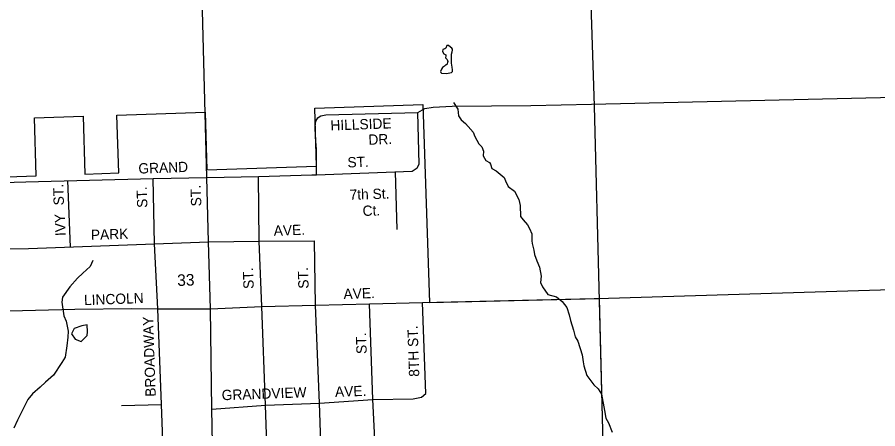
# Model space of a CAD drawing. Extents: x 173.82 to 178.28, y -9.52 to -5.6.
# Drawn here: x 175.623 to 176.735, y -7.221 to -6.69 of the extents above; entities that cross this region are included whole.
import ezdxf

# ---------------------------------------------------------------- set-up
doc = ezdxf.new("R2010")
doc.units = 0
for name, color, linetype in [('PL City City Limits and Fill', 7, 'Continuous'), ('PL City Lakes', 7, 'Continuous'), ('PL City Local Rd Street Names', 7, 'Continuous'), ('PL City Local Roads', 7, 'Continuous'), ('PL City Railroads', 7, 'Continuous'), ('PL City Section Lines', 7, 'Continuous'), ('PL City Tributaries', 7, 'Continuous')]:
    doc.layers.add(name, color=color, linetype=linetype)

msp = doc.modelspace()

# ---------------------------------------------------------------- linework, layer by layer
at = {"layer": 'PL City City Limits and Fill'}
msp.add_line((175.5565, -6.8976), (175.6476, -6.8945), dxfattribs=at)
msp.add_lwpolyline([(175.6476, -6.8945), (175.6454, -6.8197), (175.7084, -6.8176), (175.7106, -6.8923), (175.7542, -6.8908), (175.752, -6.8161), (175.8661, -6.8121), (175.8681, -6.8869), (176.0099, -6.882), (176.0079, -6.8073), (176.1474, -6.8025), (176.156, -7.0582), (176.3752, -7.0531), (176.3819, -7.3089), (176.8852, -7.2919)], dxfattribs=at)
at = {"layer": 'PL City Lakes'}
for points in [[(176.1784, -6.7262), (176.1769, -6.7297), (176.1758, -6.7305), (176.1731, -6.7312), (176.1727, -6.734), (176.1744, -6.7367), (176.1772, -6.738), (176.1772, -6.7394), (176.1768, -6.7422), (176.179, -6.7442), (176.1797, -6.7469), (176.1782, -6.7511), (176.1771, -6.7511), (176.1755, -6.7526), (176.1729, -6.7547), (176.1713, -6.7568), (176.1703, -6.7596), (176.1704, -6.761), (176.1715, -6.7617), (176.178, -6.7621), (176.1823, -6.7613), (176.1845, -6.7612), (176.1856, -6.7598), (176.1855, -6.7577), (176.1854, -6.7543), (176.1846, -6.7488), (176.1845, -6.7447), (176.1843, -6.7405), (176.1842, -6.7371), (176.1852, -6.7343), (176.1857, -6.7322), (176.1856, -6.7308), (176.185, -6.7295), (176.1833, -6.7281), (176.1806, -6.7262)], [(175.7134, -7.087), (175.7064, -7.0886), (175.6967, -7.0917), (175.6932, -7.0987), (175.6978, -7.1055), (175.7055, -7.1087), (175.7134, -7.1008), (175.7137, -7.096)]]:
    msp.add_lwpolyline(points, close=True, dxfattribs=at)
at = {"layer": 'PL City Local Roads'}
for points in [[(175.8683, -6.8968), (175.8597, -6.5646)], [(176.1408, -6.8126), (176.1499, -6.8074), (176.1606, -6.8056), (176.1853, -6.8046), (176.2869, -6.8038), (176.3654, -6.8018), (176.8693, -6.7905)], [(176.0099, -6.8934), (176.0099, -6.8601), (176.0085, -6.8444), (176.0081, -6.8303), (176.0091, -6.824), (176.0116, -6.8196), (176.0135, -6.8184)], [(176.0135, -6.8184), (176.0154, -6.8172), (176.0219, -6.8157), (176.1408, -6.8126)], [(176.1336, -6.8883), (176.1399, -6.8841), (176.1426, -6.8793), (176.1408, -6.8126)], [(175.7986, -6.8981), (175.8683, -6.8968)], [(175.8683, -6.8968), (175.9351, -6.8954)], [(175.8705, -6.9798), (175.8683, -6.8968)], [(175.9351, -6.8954), (176.0037, -6.8934)], [(175.9358, -6.9791), (175.9351, -6.8954)], [(176.0037, -6.8934), (176.0099, -6.8934)], [(176.0099, -6.8934), (176.1336, -6.8883)], [(176.1142, -6.9637), (176.1122, -6.8892)], [(175.573, -6.9038), (175.6343, -6.9021)], [(175.6343, -6.9021), (175.7986, -6.8981)], [(175.6921, -6.9869), (175.6886, -6.9007)], [(175.8003, -6.9825), (175.7986, -6.8981)], [(175.6378, -6.9883), (175.8003, -6.9825)], [(175.8003, -6.9825), (175.8705, -6.9798)], [(175.805, -7.0664), (175.8003, -6.9825)], [(175.8705, -6.9798), (175.9358, -6.9791)], [(175.8727, -7.0663), (175.8705, -6.9798)], [(175.9358, -6.9791), (176.0071, -6.9784)], [(175.9392, -7.0635), (175.9358, -6.9791)], [(176.0085, -7.0617), (176.0071, -6.9784)], [(175.5759, -6.9895), (175.6378, -6.9883)], [(176.1467, -7.0584), (176.3875, -7.0528), (176.8792, -7.0375)], [(175.8727, -7.0663), (175.9392, -7.0635)], [(175.9392, -7.0635), (176.0085, -7.0617)], [(175.944, -7.191), (175.9392, -7.0635)], [(176.0085, -7.0617), (176.0784, -7.06)], [(176.0139, -7.1883), (176.0085, -7.0617)], [(176.0784, -7.06), (176.1467, -7.0584)], [(176.0825, -7.1835), (176.0784, -7.06)], [(176.1456, -7.1807), (176.1511, -7.1759), (176.1467, -7.0584)], [(175.5788, -7.0699), (175.6974, -7.067), (175.7714, -7.0658), (175.805, -7.0664)], [(175.805, -7.0664), (175.8727, -7.0663)], [(175.8096, -7.1902), (175.805, -7.0664)], [(175.8748, -7.1959), (175.8727, -7.0663)], [(176.0139, -7.1883), (176.0825, -7.1835)], [(176.0825, -7.1835), (176.1347, -7.1828), (176.1456, -7.1807)], [(176.088, -7.2864), (176.0825, -7.1835)], [(175.7579, -7.1913), (175.8096, -7.1902)], [(175.8136, -7.2949), (175.8096, -7.1902)], [(175.8748, -7.1959), (175.944, -7.191)], [(175.8777, -7.2939), (175.8756, -7.2405), (175.8748, -7.1959)], [(175.944, -7.191), (176.0139, -7.1883)], [(175.9474, -7.2912), (175.944, -7.191)], [(176.0174, -7.2891), (176.0139, -7.1883)]]:
    msp.add_lwpolyline(points, dxfattribs=at)
at = {"layer": 'PL City Railroads'}
msp.add_arc((174.8779, -7.8448), 0.9345, 27.2487, 46.4907, dxfattribs=at)
at = {"layer": 'PL City Section Lines'}
msp.add_lwpolyline([(176.3323, -5.6446), (176.3355, -5.7595), (176.3487, -6.1679), (176.3575, -6.4615), (176.3688, -6.8044), (176.3884, -7.5594)], dxfattribs=at)
at = {"layer": 'PL City Tributaries'}
for points in [[(176.187, -6.7998), (176.1927, -6.8085), (176.1935, -6.8168), (176.197, -6.8222), (176.2026, -6.8268), (176.206, -6.8309), (176.2122, -6.8382), (176.2146, -6.8437), (176.2198, -6.8531), (176.2238, -6.8571), (176.2256, -6.8626), (176.2253, -6.8688), (176.2287, -6.8749), (176.2337, -6.8775), (176.2349, -6.8795), (176.2367, -6.885), (176.2423, -6.8882), (176.2523, -6.8969), (176.2541, -6.9009), (176.2576, -6.9084), (176.266, -6.9143), (176.2713, -6.9252), (176.2732, -6.9327), (176.2737, -6.9472), (176.2771, -6.9512), (176.2828, -6.9579), (176.2851, -6.9626), (176.2881, -6.9694), (176.2884, -6.9784), (176.2885, -6.9818), (176.291, -6.9907), (176.2917, -6.9962), (176.2947, -7.0044), (176.2983, -7.0126), (176.3003, -7.0242), (176.2995, -7.0325), (176.3019, -7.038), (176.3088, -7.0481), (176.3203, -7.0511), (176.3276, -7.0571), (176.3333, -7.0645), (176.3363, -7.074), (176.3382, -7.0815), (176.3419, -7.0938), (176.3444, -7.1027), (176.3478, -7.1081), (176.3534, -7.1259), (176.3548, -7.1348), (176.3555, -7.1403), (176.3592, -7.1526), (176.3683, -7.1647), (176.3739, -7.17), (176.3785, -7.1767), (176.382, -7.198), (176.384, -7.2076), (176.3874, -7.2137), (176.3922, -7.2259)], [(175.7208, -7.0039), (175.7173, -7.0116), (175.7078, -7.0202), (175.701, -7.0267), (175.691, -7.0381), (175.6817, -7.0515), (175.6809, -7.0578), (175.6831, -7.0756), (175.6861, -7.0824), (175.6887, -7.0955), (175.6884, -7.1031), (175.6872, -7.1141), (175.685, -7.1287), (175.6809, -7.1358), (175.67, -7.152), (175.6595, -7.1614), (175.6527, -7.1678), (175.6426, -7.1764), (175.6369, -7.1835), (175.6232, -7.2103), (175.6187, -7.2208)]]:
    msp.add_lwpolyline(points, dxfattribs=at)

# ---------------------------------------------------------------- texts
at = {"layer": 'PL City Local Rd Street Names'}
for s, rotation, p in [('HILLSIDE', 2.0334, (176.0281, -6.836)), ('DR.', 2.0323, (176.0772, -6.8545)), ('ST.', 2.0319, (176.0501, -6.8838)), ('GRAND', 2.0382, (175.7799, -6.8917)), ('ST.', 91.9706, (175.6835, -6.9325)), ('ST.', 91.9679, (175.8611, -6.9338)), ('ST.', 91.9689, (175.7914, -6.9357)), ('7th St.', 2.0305, (176.0529, -6.9257)), ('Ct.', 2.0298, (176.0697, -6.9465)), ('IVY', 91.9686, (175.6856, -6.9721)), ('PARK', 2.0355, (175.7185, -6.9776)), ('AVE.', 2.0311, (175.9548, -6.9721)), ('ST.', 91.9625, (175.9288, -7.0405)), ('ST.', 91.9608, (175.9998, -7.0402)), ('AVE.', 2.025, (176.045, -7.0539)), ('LINCOLN', 2.0315, (175.7096, -7.0617)), ('BROADWAY', 91.9564, (175.8022, -7.1798)), ('8TH ST.', 91.9525, (176.1428, -7.154)), ('ST.', 91.9553, (176.0749, -7.1246)), ('GRANDVIEW', 2.0216, (175.8876, -7.1846)), ('AVE.', 2.0191, (176.034, -7.1803))]:
    msp.add_text(s, height=0.0133, rotation=rotation, dxfattribs=at).set_placement(p)
at = {"layer": 'PL City Section Lines'}
msp.add_text('33', height=0.015, rotation=2.0311, dxfattribs=at).set_placement((175.8301, -7.037))

doc.saveas('drawing.dxf')
